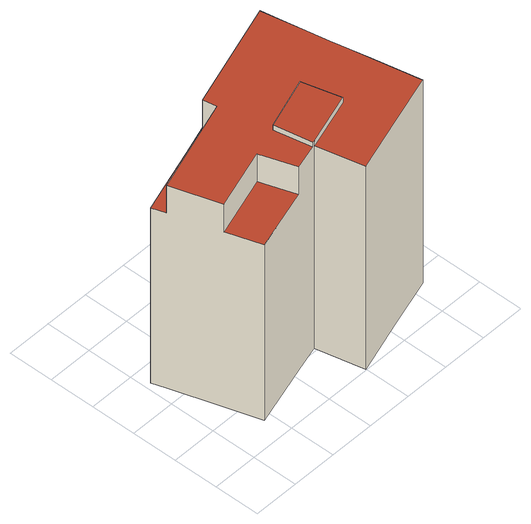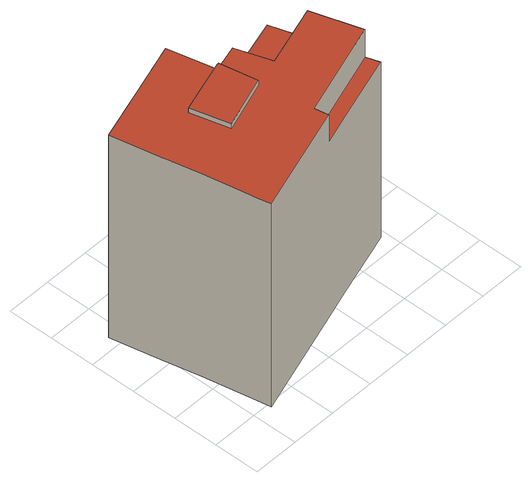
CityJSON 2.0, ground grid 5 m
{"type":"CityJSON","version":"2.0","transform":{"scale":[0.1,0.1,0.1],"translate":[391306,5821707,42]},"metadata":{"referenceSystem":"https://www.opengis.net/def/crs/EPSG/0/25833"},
"CityObjects":{
"building1":{"type":"Building","attributes":{"EIG_KL_ST":1,"EIG_KL_PV":3,"BezugspunktDachhoehe":"2200","Methode":"2000","Qualitaet":"1.221","NiedrigsteTraufeDesGebaeudes":"64.800","HoeheDach":"68.900","HoeheGrund":"42.515","roofType":"1000","measuredHeight":26.39},"address":[{"country":"Germany","locality":"Berlin"}],"geometry":[{"type":"Solid","lod":"2","boundaries":[[[[0,1,2,3]],[[4,5,6,7,8,9,10,11,12,13]],[[14,15,16,17]],[[18,19,20,21]],[[22,15,14,19,18]],[[23,24,7,6]],[[25,26,21,20,17,16,27,28,29,30,31,32,33,34,1,0,35,9,8]],[[19,14,17,20]],[[36,28,27,22,37]],[[35,0,3,38,10,9]],[[39,40,30,29,28,36]],[[38,3,2,41,11,10]],[[42,43,37,22,18,21,26,23,6,5]],[[36,37,43,42,5,4,13,12,44,45,46,47,48,49,40,39]],[[41,2,1,34,46,45,44,12,11]],[[32,31,30,40,49,48,47,46,34,33]],[[25,8,7,24]],[[15,22,27,16]],[[26,25,24,23]]]],"semantics":{"surfaces":[{"type":"WallSurface"},{"type":"RoofSurface","Dachorientierung":"-1.000","Z_MIN_ASL":"68.900","Z_MIN":"26.385","Z_MAX_ASL":"68.900","Z_MAX":"26.385","Dachneigung":"90.000","Flaeche":"26.195"},{"type":"RoofSurface","Dachorientierung":"-1.000","Z_MIN_ASL":"64.800","Z_MIN":"22.285","Z_MAX_ASL":"64.800","Z_MAX":"22.285","Dachneigung":"90.000","Flaeche":"28.596"},{"type":"RoofSurface","Dachorientierung":"-1.000","Z_MIN_ASL":"68.269","Z_MIN":"25.755","Z_MAX_ASL":"68.280","Z_MAX":"25.765","Dachneigung":"89.970","Flaeche":"254.416"},{"type":"RoofSurface","Dachorientierung":"-1.000","Z_MIN_ASL":"64.810","Z_MIN":"22.295","Z_MAX_ASL":"64.810","Z_MAX":"22.295","Dachneigung":"90.000","Flaeche":"16.640"},{"type":"GroundSurface"}],"values":[[0,0,0,0,1,2,3,0,0,0,0,4,0,5,0,0,0,0,0]]}}]}
},
"vertices":[
[116,151,263],[113,166,263],[113,166,228],[116,151,228],[29,63,5],[41,25,5],[41,25,228],[29,63,228],[29,63,263],[12,117,263],[12,117,228],[7,132,228],[7,132,5],[12,117,5],[185,113,269],[196,71,269],[196,71,263],[185,113,263],[136,53,269],[128,94,269],[128,94,263],[136,53,263],[138,53,269],[109,45,228],[96,84,228],[96,84,263],[109,45,263],[138,53,263],[150,1,263],[210,20,263],[265,37,263],[254,90,263],[245,132,263],[234,189,263],[231,204,263],[79,139,263],[150,1,5],[138,53,5],[79,139,228],[210,20,5],[265,37,5],[79,155,228],[109,45,5],[136,53,5],[79,155,5],[113,166,5],[231,204,5],[234,189,5],[245,132,5],[254,90,5]
]}
